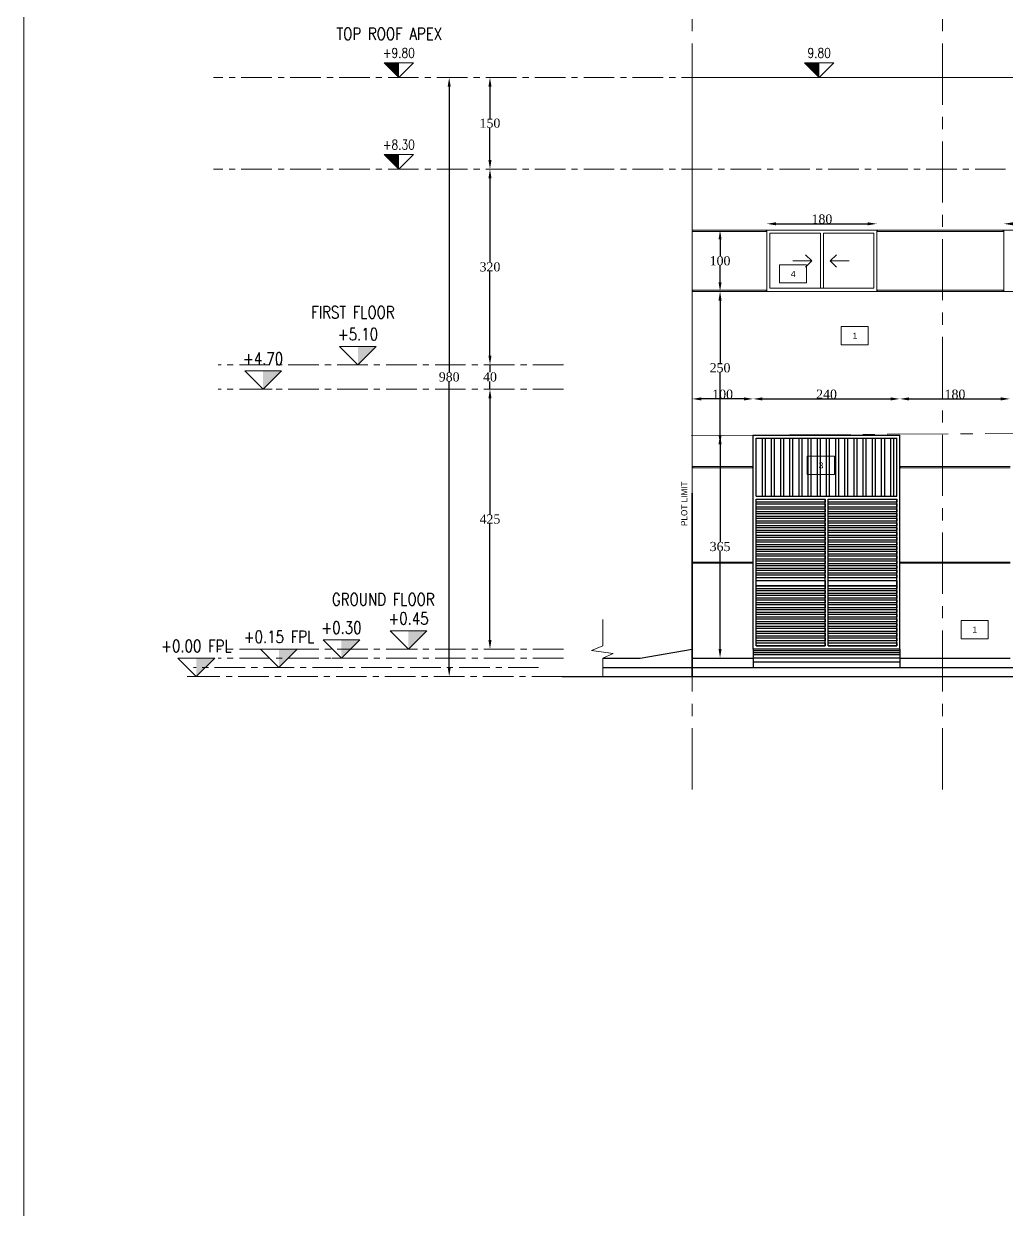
# Model space of a CAD drawing. Header units: millimetres. Extents: x -9083 to 924194, y -232449 to 321637.
# Drawn here: x -8100 to 7970, y 90951 to 110343 of the extents above; entities that cross this region are included whole.
import ezdxf
from ezdxf.enums import TextEntityAlignment as Align

# ---------------------------------------------------------------- set-up
doc = ezdxf.new("R2010")
doc.units = ezdxf.units.MM
doc.header["$LTSCALE"] = 400
doc.header["$MEASUREMENT"] = 0
doc.header["$PDMODE"] = 3
for name, pattern in [('CENTER', [2, 1.25, -0.25, 0.25, -0.25]), ('CENTERX2', [4, 2.5, -0.5, 0.5, -0.5]), ('DASHDOT', [1, 0.5, -0.25, 0, -0.25])]:
    doc.linetypes.add(name, pattern=pattern)
doc.layers.get('0').update_dxf_attribs({"lineweight": 0, "true_color": 0xff1414})
doc.layers.get('Defpoints').update_dxf_attribs({"color": 8, "lineweight": 5})
doc.layers.add('AXIES', color=7, linetype='CENTER', lineweight=0, true_color=0x949596)
doc.layers.add('DOORS', color=1, linetype='Continuous')
doc.layers.add('ELE', color=2, linetype='Continuous')
for name, color, linetype, lineweight in [('ELEVATION 00', 7, 'Continuous', 30), ('ELEVATION 02', 3, 'Continuous', 18), ('ELEVATION WINDOW', 5, 'Continuous', 5), ('LEVEL SYMBOL', 8, 'Continuous', 5), ('LEVELS', 251, 'Continuous', 5), ('PLOT BOWNDARY', 1, 'DASHDOT', 50), ('ROOMS DIMENSION', 3, 'Continuous', 5), ('STAIR', 1, 'Continuous', 5), ('TAG ELEVATIONS DETAIL', 8, 'Continuous', 9), ('WALL PROPOSED', 255, 'Continuous', 30)]:
    doc.layers.add(name, color=color, linetype=linetype, lineweight=lineweight)
doc.styles.add('ROMAN', font='times.ttf')
doc.styles.add('ROMANS-TITLE', font='ROMANS.shx', dxfattribs={"width": 0.8})
doc.styles.add('WA-GV03-ELEV & SEC.-TYPE A$0$BOLD', font='romantic.ttf')
doc.styles.add('WA-GV03-ELEV & SEC.-TYPE A$0$Standard', font='arial.ttf')
doc.styles.add('XREF$0$STANDARD', font='verdana.ttf')
doc.dimstyles.new('ELEV DIM', dxfattribs={"dimtxt": 150, "dimasz": 150, "dimexe": 0.06, "dimexo": 0.06, "dimgap": 0.03, "dimtad": 1, "dimtih": 1, "dimtoh": 1, "dimdec": 0, "dimlfac": 0.1, "dimzin": 13, "dimdsep": 46, "dimtxsty": 'ROMAN', "dimcen": 0.09, "dimdle": 0.06, "dimse1": 1, "dimse2": 1, "dimclrd": 256, "dimclre": 256, "dimclrt": 3, "dimadec": 0, "dimazin": 0, "dimtfac": 1, "dimtdec": 0, "dimtix": 1, "dimtmove": 2, "dimatfit": 3, "dimfxl": 0.06, "dimtolj": 1, "dimtzin": 0, "dimarcsym": 0})

# ---------------------------------------------------------------- blocks, each defined once
blk = doc.blocks.new('rffghffr')
at = {"layer": 'AXIES', "linetype": 'CENTERX2'}
for p, q in [((6077582.5, 695783), (6077582.5, 714330.6)), ((6081680.8, 695783), (6081680.8, 714330.6))]:
    blk.add_line(p, q, dxfattribs=at)
blk = doc.blocks.new('*D318')
at = {"layer": 'Defpoints', "color": 0, "transparency": 16777216}
for p in [(5855, 107070), (4055, 106956), (5855, 106956)]:
    blk.add_point(p, dxfattribs=at)
at = {"layer": 'ROOMS DIMENSION', "lineweight": -2, "transparency": 16777216}
blk.add_line((4205, 107070), (5705, 107070), dxfattribs=at)
at = {"layer": 'ROOMS DIMENSION', "transparency": 16777216}
for points in [[(4205, 107095), (4205, 107045), (4055, 107070)], [(5705, 107095), (5705, 107045), (5855, 107070)]]:
    blk.add_solid(points, dxfattribs=at)
at = {"layer": 'ROOMS DIMENSION', "color": 3, "transparency": 16777216, "insert": (4955, 107147), "char_height": 150, "attachment_point": 5, "style": 'ROMAN'}
blk.add_mtext('\\A1;180', dxfattribs=at)
blk = doc.blocks.new('*D319')
at = {"layer": 'Defpoints', "color": 0, "transparency": 16777216}
for p in [(9731, 107070), (7931, 106956), (9731, 106956)]:
    blk.add_point(p, dxfattribs=at)
at = {"layer": 'ROOMS DIMENSION', "lineweight": -2, "transparency": 16777216}
blk.add_line((8081, 107070), (9581, 107070), dxfattribs=at)
at = {"layer": 'ROOMS DIMENSION', "transparency": 16777216}
for points in [[(8081, 107095), (8081, 107045), (7931, 107070)], [(9581, 107095), (9581, 107045), (9731, 107070)]]:
    blk.add_solid(points, dxfattribs=at)
at = {"layer": 'ROOMS DIMENSION', "color": 3, "transparency": 16777216, "insert": (8831, 107147), "char_height": 150, "attachment_point": 5, "style": 'ROMAN'}
blk.add_mtext('\\A1;180', dxfattribs=at)
blk = doc.blocks.new('*D324')
at = {"layer": 'Defpoints', "color": 0, "transparency": 16777216}
for p in [(3384, 106965), (3289, 105965), (3384, 105965)]:
    blk.add_point(p, dxfattribs=at)
at = {"layer": 'ROOMS DIMENSION', "lineweight": -2, "transparency": 16777216}
for p, q in [((3289, 106815), (3289, 106541)), ((3289, 106115), (3289, 106389))]:
    blk.add_line(p, q, dxfattribs=at)
at = {"layer": 'ROOMS DIMENSION', "transparency": 16777216}
for points in [[(3264, 106815), (3314, 106815), (3289, 106965)], [(3264, 106115), (3314, 106115), (3289, 105965)]]:
    blk.add_solid(points, dxfattribs=at)
at = {"layer": 'ROOMS DIMENSION', "color": 3, "transparency": 16777216, "insert": (3289, 106465), "char_height": 150, "attachment_point": 5, "style": 'ROMAN'}
blk.add_mtext('\\A1;100', dxfattribs=at)
blk = doc.blocks.new('*D325')
at = {"layer": 'Defpoints', "color": 0, "transparency": 16777216}
for p in [(3384, 105965), (3289, 103465), (3831, 103465)]:
    blk.add_point(p, dxfattribs=at)
at = {"layer": 'ROOMS DIMENSION', "lineweight": -2, "transparency": 16777216}
for p, q in [((3289, 105815), (3289, 104791)), ((3289, 103615), (3289, 104639))]:
    blk.add_line(p, q, dxfattribs=at)
at = {"layer": 'ROOMS DIMENSION', "transparency": 16777216}
for points in [[(3264, 105815), (3314, 105815), (3289, 105965)], [(3264, 103615), (3314, 103615), (3289, 103465)]]:
    blk.add_solid(points, dxfattribs=at)
at = {"layer": 'ROOMS DIMENSION', "color": 3, "transparency": 16777216, "insert": (3289, 104715), "char_height": 150, "attachment_point": 5, "style": 'ROMAN'}
blk.add_mtext('\\A1;250', dxfattribs=at)
blk = doc.blocks.new('*D332')
at = {"layer": 'Defpoints', "color": 0, "transparency": 16777216}
for p in [(3831, 103615), (3289, 99967), (3831, 99967, 0)]:
    blk.add_point(p, dxfattribs=at)
at = {"layer": 'ROOMS DIMENSION', "lineweight": -2, "transparency": 16777216}
for p, q in [((3289, 103465), (3289, 101867)), ((3289, 100117), (3289, 101715))]:
    blk.add_line(p, q, dxfattribs=at)
at = {"layer": 'ROOMS DIMENSION', "transparency": 16777216}
for points in [[(3264, 103465), (3314, 103465), (3289, 103615)], [(3264, 100117), (3314, 100117), (3289, 99967)]]:
    blk.add_solid(points, dxfattribs=at)
at = {"layer": 'ROOMS DIMENSION', "color": 3, "transparency": 16777216, "insert": (3289, 101791), "char_height": 150, "attachment_point": 5, "style": 'ROMAN'}
blk.add_mtext('\\A1;365', dxfattribs=at)
blk = doc.blocks.new('*D326')
at = {"layer": 'Defpoints', "color": 0, "transparency": 16777216}
for p in [(2831, 104206), (2831, 103926), (3831, 103926)]:
    blk.add_point(p, dxfattribs=at)
at = {"layer": 'ELEVATION 02', "lineweight": -2, "transparency": 16777216}
blk.add_line((3681, 104206), (2981, 104206), dxfattribs=at)
at = {"layer": 'ELEVATION 02', "transparency": 16777216}
for points in [[(2981, 104231), (2981, 104181), (2831, 104206)], [(3681, 104231), (3681, 104181), (3831, 104206)]]:
    blk.add_solid(points, dxfattribs=at)
at = {"layer": 'ELEVATION 02', "color": 3, "transparency": 16777216, "insert": (3331, 104282), "char_height": 150, "attachment_point": 5, "style": 'ROMAN'}
blk.add_mtext('\\A1;100', dxfattribs=at)
blk = doc.blocks.new('*D327')
at = {"layer": 'Defpoints', "color": 0, "transparency": 16777216}
for p in [(6231, 104206), (3831, 103926), (6231, 103926)]:
    blk.add_point(p, dxfattribs=at)
at = {"layer": 'ROOMS DIMENSION', "lineweight": -2, "transparency": 16777216}
blk.add_line((3981, 104206), (6081, 104206), dxfattribs=at)
at = {"layer": 'ROOMS DIMENSION', "transparency": 16777216}
for points in [[(3981, 104231), (3981, 104181), (3831, 104206)], [(6081, 104231), (6081, 104181), (6231, 104206)]]:
    blk.add_solid(points, dxfattribs=at)
at = {"layer": 'ROOMS DIMENSION', "color": 3, "transparency": 16777216, "insert": (5031, 104282), "char_height": 150, "attachment_point": 5, "style": 'ROMAN'}
blk.add_mtext('\\A1;240', dxfattribs=at)
blk = doc.blocks.new('*D328')
at = {"layer": 'Defpoints', "color": 0, "transparency": 16777216}
for p in [(8031, 104206), (6231, 103926), (8031, 103926)]:
    blk.add_point(p, dxfattribs=at)
at = {"layer": 'ROOMS DIMENSION', "lineweight": -2, "transparency": 16777216}
blk.add_line((6381, 104206), (7881, 104206), dxfattribs=at)
at = {"layer": 'ROOMS DIMENSION', "transparency": 16777216}
for points in [[(6381, 104231), (6381, 104181), (6231, 104206)], [(7881, 104231), (7881, 104181), (8031, 104206)]]:
    blk.add_solid(points, dxfattribs=at)
at = {"layer": 'ROOMS DIMENSION', "color": 3, "transparency": 16777216, "insert": (7131, 104282), "char_height": 150, "attachment_point": 5, "style": 'ROMAN'}
blk.add_mtext('\\A1;180', dxfattribs=at)
blk = doc.blocks.new('*D305')
at = {"layer": 'Defpoints', "color": 0, "transparency": 16777216}
for p in [(11881, 106965), (3384, 105965), (11786, 105965)]:
    blk.add_point(p, dxfattribs=at)
at = {"layer": 'ROOMS DIMENSION', "lineweight": -2, "transparency": 16777216}
for p, q in [((11786, 106815), (11786, 106541)), ((11786, 106115), (11786, 106389))]:
    blk.add_line(p, q, dxfattribs=at)
at = {"layer": 'ROOMS DIMENSION', "transparency": 16777216}
for points in [[(11761, 106815), (11811, 106815), (11786, 106965)], [(11761, 106115), (11811, 106115), (11786, 105965)]]:
    blk.add_solid(points, dxfattribs=at)
at = {"layer": 'ROOMS DIMENSION', "color": 3, "transparency": 16777216, "insert": (11786, 106465), "char_height": 150, "attachment_point": 5, "style": 'ROMAN'}
blk.add_mtext('\\A1;100', dxfattribs=at)
blk = doc.blocks.new('*D307')
at = {"layer": 'Defpoints', "color": 0, "transparency": 16777216}
for p in [(33698, 106965), (3384, 105965), (33603, 105965)]:
    blk.add_point(p, dxfattribs=at)
at = {"layer": 'ROOMS DIMENSION', "lineweight": -2, "transparency": 16777216}
for p, q in [((33603, 106815), (33603, 106541)), ((33603, 106115), (33603, 106389))]:
    blk.add_line(p, q, dxfattribs=at)
at = {"layer": 'ROOMS DIMENSION', "transparency": 16777216}
for points in [[(33578, 106815), (33628, 106815), (33603, 106965)], [(33578, 106115), (33628, 106115), (33603, 105965)]]:
    blk.add_solid(points, dxfattribs=at)
at = {"layer": 'ROOMS DIMENSION', "color": 3, "transparency": 16777216, "insert": (33603, 106465), "char_height": 150, "attachment_point": 5, "style": 'ROMAN'}
blk.add_mtext('\\A1;100', dxfattribs=at)
blk = doc.blocks.new('WA-GV03-ELEV & SEC.-TYPE A$0$RCSS TG')
blk.add_lwpolyline([(28718, -28969), (29160, -28969), (29160, -29267), (28718, -29267)], close=True)
at = {"style": 'WA-GV03-ELEV & SEC.-TYPE A$0$BOLD'}
blk.add_attdef('CH', text='', height=80, dxfattribs=at).set_placement((28932, -29118), align=Align.MIDDLE)
blk = doc.blocks.new('*D331')
at = {"layer": 'Defpoints', "color": 0, "transparency": 16777216}
for p in [(2481, 109465), (11334, 109465), (11631, 107505)]:
    blk.add_point(p, dxfattribs=at)
at = {"layer": 'ROOMS DIMENSION', "lineweight": -2, "transparency": 16777216}
for p, q in [((11334, 109315), (11334, 108562)), ((11334, 107655), (11334, 108408))]:
    blk.add_line(p, q, dxfattribs=at)
at = {"layer": 'ROOMS DIMENSION', "transparency": 16777216}
for points in [[(11309, 109315), (11359, 109315), (11334, 109465)], [(11309, 107655), (11359, 107655), (11334, 107505)]]:
    blk.add_solid(points, dxfattribs=at)
at = {"layer": 'ROOMS DIMENSION', "color": 3, "transparency": 16777216, "insert": (11334, 108485), "char_height": 150, "attachment_point": 5, "style": 'ROMAN'}
blk.add_mtext('\\A1;196', dxfattribs=at)
blk = doc.blocks.new('A-LVL_EL-SEC')
at = {"layer": 'LEVEL SYMBOL', "color": 5, "ltscale": 800}
blk.add_line((-150, 0), (150, 0), dxfattribs=at)
at = {"layer": 'LEVEL SYMBOL'}
blk.add_lwpolyline([(-300, 300), (0, 0), (300, 300), (-300, 300)], dxfattribs=at)
blk.add_solid([(0, 300), (300, 300), (0, 0)], dxfattribs=at)
at = {"layer": 'LEVEL SYMBOL', "color": 1, "ltscale": 800, "style": 'ROMANS-TITLE', "width": 0.8}
blk.add_attdef('FLOOR-LEVEL', text='', height=200, dxfattribs=at).set_placement((0, 580), align=Align.MIDDLE)
blk = doc.blocks.new('LVL-200')
at = {"color": 5, "ltscale": 800}
blk.add_line((-153071, 178428), (-152471, 178428), dxfattribs=at)
blk.add_lwpolyline([(-153371, 179028), (-152771, 178428), (-152171, 179028), (-153371, 179028)])
blk.add_solid([(-152771, 179028), (-152171, 179028), (-152771, 178428)])
at = {"ltscale": 800, "style": 'ROMANS-TITLE', "width": 0.8}
blk.add_attdef('FLOOR-LEVEL', text='', height=400, dxfattribs=at).set_placement((-152771, 179428), align=Align.MIDDLE)
blk = doc.blocks.new('*D648')
at = {"layer": 'Defpoints', "color": 0, "transparency": 16777216}
for p in [(87908, 108449), (89109, 108449, 0), (86883, 104199, 0)]:
    blk.add_point(p, dxfattribs=at)
at = {"layer": 'ROOMS DIMENSION', "lineweight": -2, "transparency": 16777216}
for p, q in [((87908, 108299), (87908, 106400)), ((87908, 104349), (87908, 106248))]:
    blk.add_line(p, q, dxfattribs=at)
at = {"layer": 'ROOMS DIMENSION', "transparency": 16777216}
for points in [[(87883, 108299), (87933, 108299), (87908, 108449)], [(87883, 104349), (87933, 104349), (87908, 104199)]]:
    blk.add_solid(points, dxfattribs=at)
at = {"layer": 'ROOMS DIMENSION', "color": 3, "transparency": 16777216, "insert": (87908, 106324), "char_height": 150, "attachment_point": 5, "style": 'ROMAN'}
blk.add_mtext('\\A1;425', dxfattribs=at)
blk = doc.blocks.new('*D649')
at = {"layer": 'Defpoints', "color": 0, "transparency": 16777216}
for p in [(87908, 112049), (89109, 112049, 0), (89109, 108849, 0)]:
    blk.add_point(p, dxfattribs=at)
at = {"layer": 'ROOMS DIMENSION', "lineweight": -2, "transparency": 16777216}
for p, q in [((87908, 111899), (87908, 110525)), ((87908, 108999), (87908, 110373))]:
    blk.add_line(p, q, dxfattribs=at)
at = {"layer": 'ROOMS DIMENSION', "transparency": 16777216}
for points in [[(87883, 111899), (87933, 111899), (87908, 112049)], [(87883, 108999), (87933, 108999), (87908, 108849)]]:
    blk.add_solid(points, dxfattribs=at)
at = {"layer": 'ROOMS DIMENSION', "color": 3, "transparency": 16777216, "insert": (87908, 110449), "char_height": 150, "attachment_point": 5, "style": 'ROMAN'}
blk.add_mtext('\\A1;320', dxfattribs=at)
blk = doc.blocks.new('*D650')
at = {"layer": 'Defpoints', "color": 0, "transparency": 16777216}
for p in [(87241, 113549), (88759, 113549, 0), (87233, 103749, 0)]:
    blk.add_point(p, dxfattribs=at)
at = {"layer": 'ROOMS DIMENSION', "lineweight": -2, "transparency": 16777216}
for p, q in [((87241, 113399), (87241, 108725)), ((87241, 103899), (87241, 108572))]:
    blk.add_line(p, q, dxfattribs=at)
at = {"layer": 'ROOMS DIMENSION', "transparency": 16777216}
for points in [[(87216, 113399), (87266, 113399), (87241, 113549)], [(87216, 103899), (87266, 103899), (87241, 103749)]]:
    blk.add_solid(points, dxfattribs=at)
at = {"layer": 'ROOMS DIMENSION', "color": 3, "transparency": 16777216, "insert": (87241, 108649), "char_height": 150, "attachment_point": 5, "style": 'ROMAN'}
blk.add_mtext('\\A1;980', dxfattribs=at)
blk = doc.blocks.new('*D543')
at = {"layer": 'Defpoints', "color": 0, "transparency": 16777216}
for p in [(89109, 108849), (87908, 108449), (89109, 108449)]:
    blk.add_point(p, dxfattribs=at)
at = {"layer": 'ROOMS DIMENSION', "lineweight": -2, "transparency": 16777216}
for p, q in [((87908, 108999), (87908, 109149)), ((87908, 108849), (87908, 108725)), ((87908, 108449), (87908, 108573)), ((87908, 108299), (87908, 108149))]:
    blk.add_line(p, q, dxfattribs=at)
at = {"layer": 'ROOMS DIMENSION', "transparency": 16777216}
for points in [[(87883, 108999), (87933, 108999), (87908, 108849)], [(87883, 108299), (87933, 108299), (87908, 108449)]]:
    blk.add_solid(points, dxfattribs=at)
at = {"layer": 'ROOMS DIMENSION', "color": 3, "transparency": 16777216, "insert": (87908, 108649), "char_height": 150, "attachment_point": 5, "style": 'ROMAN'}
blk.add_mtext('\\A1;40', dxfattribs=at)
blk = doc.blocks.new('*D651')
at = {"layer": 'Defpoints', "color": 0, "transparency": 16777216}
for p in [(87908, 113549), (89109, 113549), (89109, 112049)]:
    blk.add_point(p, dxfattribs=at)
at = {"layer": 'ROOMS DIMENSION', "lineweight": -2, "transparency": 16777216}
for p, q in [((87908, 113399), (87908, 112875)), ((87908, 112199), (87908, 112723))]:
    blk.add_line(p, q, dxfattribs=at)
at = {"layer": 'ROOMS DIMENSION', "transparency": 16777216}
for points in [[(87883, 113399), (87933, 113399), (87908, 113549)], [(87883, 112199), (87933, 112199), (87908, 112049)]]:
    blk.add_solid(points, dxfattribs=at)
at = {"layer": 'ROOMS DIMENSION', "color": 3, "transparency": 16777216, "insert": (87908, 112799), "char_height": 150, "attachment_point": 5, "style": 'ROMAN'}
blk.add_mtext('\\A1;150', dxfattribs=at)
blk = doc.blocks.new('FXCGXGG')
at = {"layer": 'AXIES', "linetype": 'CENTERX2', "ltscale": 0.5}
for p, q in [((96341.3, 113548.9), (83386.6, 113548.9)), ((96341.3, 112048.9), (83386.6, 112048.9)), ((89109.1, 108848.9), (83462.6, 108848.9)), ((89109.1, 108448.9), (83462.6, 108448.9)), ((89109.1, 104198.9), (83462.6, 104198.9)), ((89109.1, 104048.9), (83462.6, 104048.9)), ((88703.3, 103898.9), (83056.8, 103898.9)), ((89090.8, 103748.9), (83105.2, 103748.9))]:
    blk.add_line(p, q, dxfattribs=at)
at = {"layer": 'LEVEL SYMBOL', "ltscale": 800}
ref = blk.add_blockref('A-LVL_EL-SEC', (86418.3, 113548.9), dxfattribs=dict(at, xscale=-0.8, yscale=0.8, zscale=0.8))
ref.add_attrib('FLOOR-LEVEL', '+9.80', dxfattribs={"color": 1, "ltscale": 800, "height": 160, "style": 'ROMANS-TITLE', "width": 0.8}).set_placement((86418.3, 113948.9), align=Align.MIDDLE)
ref = blk.add_blockref('A-LVL_EL-SEC', (86418.3, 112048.9), dxfattribs=dict(at, xscale=-0.8, yscale=0.8, zscale=0.8))
ref.add_attrib('FLOOR-LEVEL', '+8.30', dxfattribs={"color": 1, "ltscale": 800, "height": 160, "style": 'ROMANS-TITLE', "width": 0.8}).set_placement((86418.3, 112448.9), align=Align.MIDDLE)
ref = blk.add_blockref('A-LVL_EL-SEC', (85748.3, 108848.9), dxfattribs=at)
ref.add_attrib('FLOOR-LEVEL', '+5.10', dxfattribs={"color": 1, "ltscale": 800, "height": 200, "style": 'ROMANS-TITLE', "width": 0.8}).set_placement((85748.3, 109348.9), align=Align.MIDDLE)
ref = blk.add_blockref('A-LVL_EL-SEC', (84196.1, 108448.9), dxfattribs=at)
ref.add_attrib('FLOOR-LEVEL', '+4.70', dxfattribs={"color": 1, "ltscale": 800, "height": 200, "style": 'ROMANS-TITLE', "width": 0.8}).set_placement((84196.1, 108948.9), align=Align.MIDDLE)
ref = blk.add_blockref('A-LVL_EL-SEC', (86575, 104198.9), dxfattribs=at)
ref.add_attrib('FLOOR-LEVEL', '+0.45', dxfattribs={"color": 1, "ltscale": 800, "height": 200, "style": 'ROMANS-TITLE', "width": 0.8}).set_placement((86575, 104698.9), align=Align.MIDDLE)
ref = blk.add_blockref('A-LVL_EL-SEC', (85478.6, 104048.9), dxfattribs=at)
ref.add_attrib('FLOOR-LEVEL', '+0.30', dxfattribs={"color": 1, "ltscale": 800, "height": 200, "style": 'ROMANS-TITLE', "width": 0.8}).set_placement((85478.6, 104548.9), align=Align.MIDDLE)
at = {"layer": 'LEVELS', "ltscale": 800}
ref = blk.add_blockref('LVL-200', (159490.9, 14534.8), dxfattribs=dict(at, xscale=0.5, yscale=0.5, zscale=0.5))
ref.add_attrib('FLOOR-LEVEL', '+0.00 FPL', dxfattribs={"layer": '0', "color": 1, "ltscale": 800, "height": 200, "style": 'ROMANS-TITLE', "width": 0.8}).set_placement((83105.2, 104248.9), align=Align.MIDDLE)
ref = blk.add_blockref('LVL-200', (160841.9, 14684.8), dxfattribs=dict(at, xscale=0.5, yscale=0.5, zscale=0.5))
ref.add_attrib('FLOOR-LEVEL', '+0.15 FPL', dxfattribs={"layer": '0', "color": 1, "ltscale": 800, "height": 200, "style": 'ROMANS-TITLE', "width": 0.8}).set_placement((84456.3, 104398.9), align=Align.MIDDLE)
at = {"layer": 'LEVELS', "ltscale": 800, "char_height": 200, "width": 5000, "attachment_point": 1, "style": 'ROMANS-TITLE'}
for s, insert in [('\\pi1517.14286;{\\C1;TOP ROOF APEX}', (83880, 114361.7, 0)), ('{\\C1;FIRST FLOOR}', (84984.6, 109807.2)), ('\\pi1570.47619;{\\C1;GROUND FLOOR}', (83752.9, 105110.9))]:
    blk.add_mtext(s, dxfattribs=dict(at, insert=insert))
at = {"layer": 'ROOMS DIMENSION'}
for base, p1, p2, picture, middle in [((87241.2, 113548.9, 0), (87232.6, 103748.9), (88759.1, 113548.9), '*D650', (87241.2, 108648.9, 0)), ((87907.7, 113548.9), (89109.1, 112048.9), (89109.1, 113548.9), '*D651', (87907.7, 112798.9)), ((87907.7, 112048.9, 0), (89109.1, 108848.9), (89109.1, 112048.9), '*D649', (87907.7, 110448.9, 0)), ((87907.7, 108448.9), (89109.1, 108848.9), (89109.1, 108448.9), '*D543', (87907.7, 108648.9)), ((87907.9, 108448.9, 0), (86883.2, 104198.9), (89109.1, 108448.9), '*D648', (87907.9, 106323.9, 0))]:
    dim = blk.add_linear_dim(base=base, p1=p1, p2=p2, angle=90, dimstyle='ELEV DIM', dxfattribs=at)
    dim.commit()
    dim.dimension.update_dxf_attribs({"geometry": picture, "text_midpoint": middle})

msp = doc.modelspace()

# ---------------------------------------------------------------- linework, layer by layer
at = {"layer": 'AXIES', "linetype": 'CENTERX2', "ltscale": 0.5}
msp.add_line((2755.22164, 109465.00308), (11631.24898, 109465.00308), dxfattribs=at)
at = {"layer": 'AXIES', "linetype": 'CENTERX2'}
msp.add_line((2822.2892, 103605.00308, 0.00007), (18728.01283, 103715.00308, 0.00007), dxfattribs=at)
at = {"layer": 'Defpoints'}
msp.add_lwpolyline([(-8100, 123208.72705), (55596.80779, 123208.72705), (55596.80779, 64923.38106), (-8100, 64923.38106)], close=True, dxfattribs=at)
at = {"layer": 'DOORS', "lineweight": -2}
for p, q in [((3831.2333, 103615.00308), (6231.2333, 103615.00308)), ((3831.2333, 100115.00308), (3831.2333, 103615.00308)), ((3881.2333, 103565.00308), (6181.2333, 103565.00308)), ((3881.2333, 102615.00308), (3881.2333, 103565.00308)), ((3981.2333, 102615.00308), (3981.2333, 103565.00308)), ((4031.2333, 102615.00308), (4031.2333, 103565.00308)), ((4131.2333, 102615.00308), (4131.2333, 103565.00308)), ((4181.2333, 102615.00308), (4181.2333, 103565.00308)), ((4281.2333, 102615.00308), (4281.2333, 103565.00308)), ((4331.2333, 102615.00308), (4331.2333, 103565.00308)), ((4431.2333, 102615.00308), (4431.2333, 103565.00308)), ((4481.2333, 102615.00308), (4481.2333, 103565.00308)), ((4581.2333, 102615.00308), (4581.2333, 103565.00308)), ((4631.2333, 102615.00308), (4631.2333, 103565.00308)), ((4731.2333, 102615.00308), (4731.2333, 103565.00308)), ((4781.2333, 102615.00308), (4781.2333, 103565.00308)), ((4881.2333, 102615.00308), (4881.2333, 103565.00308)), ((4931.2333, 102615.00308), (4931.2333, 103565.00308)), ((5031.2333, 102615.00308), (5031.2333, 103565.00308)), ((5081.2333, 102615.00308), (5081.2333, 103565.00308)), ((5181.2333, 102615.00308), (5181.2333, 103565.00308)), ((5231.2333, 102615.00308), (5231.2333, 103565.00308)), ((5331.2333, 102615.00308), (5331.2333, 103565.00308)), ((5381.2333, 102615.00308), (5381.2333, 103565.00308)), ((5481.2333, 102615.00308), (5481.2333, 103565.00308)), ((5531.2333, 102615.00308), (5531.2333, 103565.00308)), ((5631.2333, 102615.00308), (5631.2333, 103565.00308)), ((5681.2333, 102615.00308), (5681.2333, 103565.00308)), ((5781.2333, 102615.00308), (5781.2333, 103565.00308)), ((5831.2333, 102615.00308), (5831.2333, 103565.00308)), ((5931.2333, 102615.00308), (5931.2333, 103565.00308)), ((5981.2333, 102615.00308), (5981.2333, 103565.00308)), ((6081.2333, 102615.00308), (6081.2333, 103565.00308)), ((6131.2333, 102615.00308), (6131.2333, 103565.00308)), ((6181.2333, 102615.00308), (6181.2333, 103565.00308)), ((6231.2333, 100115.00308), (6231.2333, 103615.00308)), ((3881.2333, 102615.00308), (6181.2333, 102615.00308)), ((3881.2333, 102565.00308), (5006.2333, 102565.00308)), ((3881.2333, 100165.00308), (3881.2333, 102565.00308)), ((5006.2333, 100165.00308), (5006.2333, 102565.00308)), ((5056.2333, 102565.00308), (6181.2333, 102565.00308)), ((5056.2333, 100165.00308), (5056.2333, 102565.00308)), ((6181.2333, 100165.00308), (6181.2333, 102565.00308)), ((3881.2333, 100165.00308), (5006.2333, 100165.00308)), ((5056.2333, 100165.00308), (6181.2333, 100165.00308))]:
    msp.add_line(p, q, dxfattribs=at)
for points in [[(3881.2333, 102565.00308), (5006.2333, 102565.00308), (5006.2333, 102515.00308), (3881.2333, 102515.00308)], [(3881.2333, 102487.6968), (5006.2333, 102487.6968), (5006.2333, 102437.6968), (3881.2333, 102437.6968)], [(3881.2333, 102410.39052), (5006.2333, 102410.39052), (5006.2333, 102360.39052), (3881.2333, 102360.39052)], [(5056.2333, 102565.00308), (6181.2333, 102565.00308), (6181.2333, 102515.00308), (5056.2333, 102515.00308)], [(5056.2333, 102487.6968), (6181.2333, 102487.6968), (6181.2333, 102437.6968), (5056.2333, 102437.6968)], [(5056.2333, 102410.39052), (6181.2333, 102410.39052), (6181.2333, 102360.39052), (5056.2333, 102360.39052)], [(3881.2333, 102333.08424), (5006.2333, 102333.08424), (5006.2333, 102283.08424), (3881.2333, 102283.08424)], [(3881.2333, 102255.77796), (5006.2333, 102255.77796), (5006.2333, 102205.77796), (3881.2333, 102205.77796)], [(5056.2333, 102333.08424), (6181.2333, 102333.08424), (6181.2333, 102283.08424), (5056.2333, 102283.08424)], [(5056.2333, 102255.77796), (6181.2333, 102255.77796), (6181.2333, 102205.77796), (5056.2333, 102205.77796)], [(3881.2333, 102178.47168), (5006.2333, 102178.47168), (5006.2333, 102128.47168), (3881.2333, 102128.47168)], [(3881.2333, 102101.1654), (5006.2333, 102101.1654), (5006.2333, 102051.1654), (3881.2333, 102051.1654)], [(3881.2333, 102023.85912), (5006.2333, 102023.85912), (5006.2333, 101973.85912), (3881.2333, 101973.85912)], [(5056.2333, 102178.47168), (6181.2333, 102178.47168), (6181.2333, 102128.47168), (5056.2333, 102128.47168)], [(5056.2333, 102101.1654), (6181.2333, 102101.1654), (6181.2333, 102051.1654), (5056.2333, 102051.1654)], [(5056.2333, 102023.85912), (6181.2333, 102023.85912), (6181.2333, 101973.85912), (5056.2333, 101973.85912)], [(3881.2333, 101946.55284), (5006.2333, 101946.55284), (5006.2333, 101896.55284), (3881.2333, 101896.55284)], [(3881.2333, 101869.24656), (5006.2333, 101869.24656), (5006.2333, 101819.24656), (3881.2333, 101819.24656)], [(5056.2333, 101946.55284), (6181.2333, 101946.55284), (6181.2333, 101896.55284), (5056.2333, 101896.55284)], [(5056.2333, 101869.24656), (6181.2333, 101869.24656), (6181.2333, 101819.24656), (5056.2333, 101819.24656)], [(3881.2333, 101791.94028), (5006.2333, 101791.94028), (5006.2333, 101741.94028), (3881.2333, 101741.94028)], [(3881.2333, 101714.634), (5006.2333, 101714.634), (5006.2333, 101664.634), (3881.2333, 101664.634)], [(3881.2333, 101637.32772), (5006.2333, 101637.32772), (5006.2333, 101587.32772), (3881.2333, 101587.32772)], [(5056.2333, 101791.94028), (6181.2333, 101791.94028), (6181.2333, 101741.94028), (5056.2333, 101741.94028)], [(5056.2333, 101714.634), (6181.2333, 101714.634), (6181.2333, 101664.634), (5056.2333, 101664.634)], [(5056.2333, 101637.32772), (6181.2333, 101637.32772), (6181.2333, 101587.32772), (5056.2333, 101587.32772)], [(3881.2333, 101560.02144), (5006.2333, 101560.02144), (5006.2333, 101510.02144), (3881.2333, 101510.02144)], [(3881.2333, 101482.71516), (5006.2333, 101482.71516), (5006.2333, 101432.71516), (3881.2333, 101432.71516)], [(5056.2333, 101560.02144), (6181.2333, 101560.02144), (6181.2333, 101510.02144), (5056.2333, 101510.02144)], [(5056.2333, 101482.71516), (6181.2333, 101482.71516), (6181.2333, 101432.71516), (5056.2333, 101432.71516)], [(3881.2333, 101405.40888), (5006.2333, 101405.40888), (5006.2333, 101355.40888), (3881.2333, 101355.40888)], [(3881.2333, 101328.1026), (5006.2333, 101328.1026), (5006.2333, 101278.1026), (3881.2333, 101278.1026)], [(3881.2333, 101237.09215), (5006.2333, 101237.09215), (5006.2333, 101149.99926), (3881.2333, 101149.99926)], [(5056.2333, 101405.40888), (6181.2333, 101405.40888), (6181.2333, 101355.40888), (5056.2333, 101355.40888)], [(5056.2333, 101328.1026), (6181.2333, 101328.1026), (6181.2333, 101278.1026), (5056.2333, 101278.1026)], [(5056.2333, 101237.09215), (6181.2333, 101237.09215), (6181.2333, 101149.99926), (5056.2333, 101149.99926)], [(3881.2333, 101149.99926), (5006.2333, 101149.99926), (5006.2333, 101099.99926), (3881.2333, 101099.99926)], [(3881.2333, 101072.69298), (5006.2333, 101072.69298), (5006.2333, 101022.69298), (3881.2333, 101022.69298)], [(5056.2333, 101149.99926), (6181.2333, 101149.99926), (6181.2333, 101099.99926), (5056.2333, 101099.99926)], [(5056.2333, 101072.69298), (6181.2333, 101072.69298), (6181.2333, 101022.69298), (5056.2333, 101022.69298)], [(3881.2333, 100995.3867), (5006.2333, 100995.3867), (5006.2333, 100945.3867), (3881.2333, 100945.3867)], [(3881.2333, 100918.08042), (5006.2333, 100918.08042), (5006.2333, 100868.08042), (3881.2333, 100868.08042)], [(3881.2333, 100840.77414), (5006.2333, 100840.77414), (5006.2333, 100790.77414), (3881.2333, 100790.77414)], [(5056.2333, 100995.3867), (6181.2333, 100995.3867), (6181.2333, 100945.3867), (5056.2333, 100945.3867)], [(5056.2333, 100918.08042), (6181.2333, 100918.08042), (6181.2333, 100868.08042), (5056.2333, 100868.08042)], [(5056.2333, 100840.77414), (6181.2333, 100840.77414), (6181.2333, 100790.77414), (5056.2333, 100790.77414)], [(3881.2333, 100763.46786), (5006.2333, 100763.46786), (5006.2333, 100713.46786), (3881.2333, 100713.46786)], [(3881.2333, 100686.16158), (5006.2333, 100686.16158), (5006.2333, 100636.16158), (3881.2333, 100636.16158)], [(5056.2333, 100763.46786), (6181.2333, 100763.46786), (6181.2333, 100713.46786), (5056.2333, 100713.46786)], [(5056.2333, 100686.16158), (6181.2333, 100686.16158), (6181.2333, 100636.16158), (5056.2333, 100636.16158)], [(3881.2333, 100608.8553), (5006.2333, 100608.8553), (5006.2333, 100558.8553), (3881.2333, 100558.8553)], [(3881.2333, 100531.54902), (5006.2333, 100531.54902), (5006.2333, 100481.54902), (3881.2333, 100481.54902)], [(3881.2333, 100454.24274), (5006.2333, 100454.24274), (5006.2333, 100404.24274), (3881.2333, 100404.24274)], [(5056.2333, 100608.8553), (6181.2333, 100608.8553), (6181.2333, 100558.8553), (5056.2333, 100558.8553)], [(5056.2333, 100531.54902), (6181.2333, 100531.54902), (6181.2333, 100481.54902), (5056.2333, 100481.54902)], [(5056.2333, 100454.24274), (6181.2333, 100454.24274), (6181.2333, 100404.24274), (5056.2333, 100404.24274)], [(3881.2333, 100376.93646), (5006.2333, 100376.93646), (5006.2333, 100326.93646), (3881.2333, 100326.93646)], [(3881.2333, 100299.63018), (5006.2333, 100299.63018), (5006.2333, 100249.63018), (3881.2333, 100249.63018)], [(5056.2333, 100376.93646), (6181.2333, 100376.93646), (6181.2333, 100326.93646), (5056.2333, 100326.93646)], [(5056.2333, 100299.63018), (6181.2333, 100299.63018), (6181.2333, 100249.63018), (5056.2333, 100249.63018)], [(3881.2333, 100215.00308), (5006.2333, 100215.00308), (5006.2333, 100165.00308), (3881.2333, 100165.00308)], [(5056.2333, 100215.00308), (6181.2333, 100215.00308), (6181.2333, 100165.00308), (5056.2333, 100165.00308)]]:
    msp.add_lwpolyline(points, close=True, dxfattribs=at)
at = {"layer": 'ELE', "color": 3}
for p, q in [((3831.2333, 100115.00308, 0), (3831.2177, 99819.63359, 0)), ((6231.2333, 100114.99779, 0), (3831.2333, 100114.99779, 0)), ((6231.2333, 100114.99779, 0), (6231.2333, 99819.63359))]:
    msp.add_line(p, q, dxfattribs=at)
at = {"layer": 'ELE', "color": 8}
for p, q in [((6231.2333, 100088.21492, 0), (3831.2333, 100088.21492, 0)), ((6231.2333, 100053.05506, 0), (3831.2333, 100053.05506, 0)), ((6231.2333, 100019.61937, 0), (3831.2333, 100019.61937, 0)), ((6231.2333, 99965.00308, 0), (3831.2333, 99965.00308, 0)), ((6231.2333, 99899.24253, 0), (3831.2333, 99899.24253, 0))]:
    msp.add_line(p, q, dxfattribs=at)
at = {"layer": 'ELEVATION 00'}
for p, q in [((1980.85157, 99965.00308), (2831.26178, 100115.00308)), ((1372.59041, 99965.00308), (1980.85157, 99965.00308)), ((2831.26178, 99965.00308), (3831.22538, 99965.00308)), ((6231.2333, 99965.00308), (8031.22538, 99965.00308)), ((1372.59041, 99815.00308), (52223.85168, 99815.00308)), ((708.58114, 99665.00308), (52435.22217, 99665.00308))]:
    msp.add_line(p, q, dxfattribs=at)
at = {"layer": 'ELEVATION 02'}
for p, q in [((2831.26178, 109465.00308), (2831.26178, 106965.00308)), ((2831.26178, 109465.00308), (11531.24898, 109465.00308)), ((2831.26178, 106945.00308), (2831.26178, 105985.00308)), ((2831.27602, 106965.00308), (4055.23142, 106965.00308)), ((2848.00307, 106955.00308), (2831.27602, 106965.00308)), ((2831.27602, 106945.00308), (2848.00307, 106955.00308)), ((2831.27602, 106945.00308), (4055.23142, 106945.00308)), ((4038.50437, 106955.00308), (4055.23142, 106965.00308)), ((4055.23142, 106945.00308), (4038.50437, 106955.00308)), ((5855.23142, 106965.00308), (7931.30057, 106965.00308)), ((5855.23142, 106945.00308), (7931.30057, 106945.00308)), ((5871.97271, 106955.00308), (5855.24566, 106965.00308)), ((5855.24566, 106945.00308), (5871.97271, 106955.00308)), ((7914.57352, 106955.00308), (7931.30057, 106965.00308)), ((7931.30057, 106945.00308), (7914.57352, 106955.00308)), ((2831.26178, 105985.00308), (4055.24566, 105985.00308)), ((2847.98883, 105975.00308), (2831.26178, 105985.00308)), ((2831.26178, 105965.00308), (2847.98883, 105975.00308)), ((2831.26178, 105965.00308), (2831.26178, 103605.00308)), ((2831.26178, 105965.00308), (4055.24566, 105965.00308)), ((4038.51861, 105975.00308), (4055.24566, 105985.00308)), ((4055.24566, 105965.00308), (4038.51861, 105975.00308)), ((5855.23142, 105985.00308), (7931.31481, 105985.00308)), ((5871.95847, 105975.00308), (5855.23142, 105985.00308)), ((5855.23142, 105965.00308), (5871.95847, 105975.00308)), ((5855.23142, 105965.00308), (7931.31481, 105965.00308)), ((7914.58776, 105975.00308), (7931.31481, 105985.00308)), ((7931.31481, 105965.00308), (7914.58776, 105975.00308)), ((2831.26178, 104655.00308), (2831.26178, 103101.00308)), ((2831.26178, 103101.00308), (3831.2333, 103101.00308)), ((2847.98883, 103091.00308), (2831.26178, 103101.00308)), ((2831.26178, 103081.00308), (2847.98883, 103091.00308)), ((2831.26178, 103081.00308), (2831.26178, 101538.00308)), ((2831.26178, 103081.00308), (3831.2333, 103081.00308)), ((3814.50625, 103091.00308), (3831.2333, 103101.00308)), ((3831.2333, 103081.00308), (3814.50625, 103091.00308)), ((6231.2333, 103101.00308), (8031.2333, 103101.00308)), ((6247.96035, 103091.00308), (6231.2333, 103101.00308)), ((6231.2333, 103081.00308), (6247.96035, 103091.00308)), ((6231.2333, 103081.00308), (8031.2333, 103081.00308)), ((2831.26178, 101538.00308), (3831.2333, 101538.00308)), ((2847.98883, 101528.00308), (2831.26178, 101538.00308)), ((2831.26178, 101518.00308), (2847.98883, 101528.00308)), ((2831.26178, 101518.00308), (2831.26178, 99965.00308)), ((2831.26178, 101518.00308), (3831.2333, 101518.00308)), ((3814.50625, 101528.00308), (3831.2333, 101538.00308)), ((3831.2333, 101518.00308), (3814.50625, 101528.00308)), ((6231.2333, 101538.00308), (8031.2333, 101538.00308)), ((6247.96035, 101528.00308), (6231.2333, 101538.00308)), ((6231.2333, 101518.00308), (6247.96035, 101528.00308)), ((6231.2333, 101518.00308), (8031.2333, 101518.00308))]:
    msp.add_line(p, q, dxfattribs=at)
at = {"layer": 'ELEVATION WINDOW'}
for p, q in [((4930.23142, 106915.00308), (4930.23142, 106015.00308)), ((4980.23142, 106915.00308), (4980.23142, 106015.00308)), ((4789.33743, 106463.27909, 0.0001), (4478.57342, 106463.27909, 0.0001)), ((4687.99442, 106564.62209, 0.0001), (4789.33743, 106463.27909, 0.0001)), ((4789.33743, 106463.27909, 0.0001), (4688.15615, 106362.09781, 0.0001)), ((5190.74516, 106564.62209, 0.0001), (5089.40216, 106463.27909, 0.0001)), ((5089.40216, 106463.27909, 0.0001), (5190.58343, 106362.09781, 0.0001)), ((5089.40216, 106463.27909, 0.0001), (5400.16617, 106463.27909, 0.0001))]:
    msp.add_line(p, q, dxfattribs=at)
for points in [[(4055.23142, 106965.00308), (5855.23142, 106965.00308), (5855.23142, 105965.00308), (4055.23142, 105965.00308)], [(7931.30057, 106965.00308), (9731.30057, 106965.00308), (9731.30057, 105965.00308), (7931.30057, 105965.00308)]]:
    msp.add_lwpolyline(points, close=True, dxfattribs=at)
msp.add_lwpolyline([(4980.23142, 106915.00308), (5805.23142, 106915.00308), (5805.23142, 106015.00308), (4105.23142, 106015.00308), (4105.23142, 106915.00308), (4930.23142, 106915.00308)], dxfattribs=at)
at = {"layer": 'PLOT BOWNDARY', "const_width": 25}
msp.add_lwpolyline([(2831.26178, 99665.00308), (2831.26178, 102665.00308)], dxfattribs=at)
at = {"layer": 'STAIR'}
msp.add_lwpolyline([(1372.59041, 100599.5747), (1372.59041, 100166.51018), (1185.2679, 100093.40397), (1543.31239, 100043.40397), (1372.59041, 99965.52431), (1372.59041, 99665.00308)], dxfattribs=at)

# ---------------------------------------------------------------- block references
at = {"layer": 'AXIES'}
msp.add_blockref('rffghffr', (-6074751.25257, -597964.26251), dxfattribs=at)
at = {"layer": 'LEVEL SYMBOL', "ltscale": 800}
ref = msp.add_blockref('A-LVL_EL-SEC', (4911.17338, 109465.00308), dxfattribs=dict(at, xscale=-0.8, yscale=0.8, zscale=0.8))
ref.add_attrib('FLOOR-LEVEL', '9.80', dxfattribs={"color": 1, "ltscale": 800, "height": 160, "style": 'ROMANS-TITLE', "width": 0.8}).set_placement((4911.17338, 109865.00308), align=Align.MIDDLE)
at = {"layer": 'TAG ELEVATIONS DETAIL'}
ref = msp.add_blockref('WA-GV03-ELEV & SEC.-TYPE A$0$RCSS TG', (-24455.7392, 135369.00315), dxfattribs=at)
ref.add_attrib('CH', '4', dxfattribs={"layer": '0', "color": 1, "height": 100, "style": 'WA-GV03-ELEV & SEC.-TYPE A$0$Standard'}).set_placement((4485.89875, 106250.79406), align=Align.MIDDLE)
ref = msp.add_blockref('WA-GV03-ELEV & SEC.-TYPE A$0$RCSS TG', (-23446.44667, 134357.27242), dxfattribs=at)
ref.add_attrib('CH', '1', dxfattribs={"layer": '0', "color": 1, "height": 100, "style": 'WA-GV03-ELEV & SEC.-TYPE A$0$Standard'}).set_placement((5495.19128, 105239.06333), align=Align.MIDDLE)
ref = msp.add_blockref('WA-GV03-ELEV & SEC.-TYPE A$0$RCSS TG', (-24001.82679, 132237.56603, 0.00141), dxfattribs=at)
ref.add_attrib('CH', '3', dxfattribs={"layer": '0', "color": 1, "height": 100, "style": 'WA-GV03-ELEV & SEC.-TYPE A$0$Standard'}).set_placement((4939.81117, 103119.35694, 0.00141), align=Align.MIDDLE)
ref = msp.add_blockref('WA-GV03-ELEV & SEC.-TYPE A$0$RCSS TG', (-21486.59427, 129551.37325), dxfattribs=at)
ref.add_attrib('CH', '1', dxfattribs={"layer": '0', "color": 1, "height": 100, "style": 'WA-GV03-ELEV & SEC.-TYPE A$0$Standard'}).set_placement((7455.04369, 100433.16416), align=Align.MIDDLE)
at = {"layer": 'WALL PROPOSED'}
msp.add_blockref('FXCGXGG', (-88382.23366, -4083.9157), dxfattribs=at)

# ---------------------------------------------------------------- texts
at = {"layer": 'PLOT BOWNDARY', "insert": (2703.50575, 102491.67498), "char_height": 100, "width": 3591.7615035, "attachment_point": 5, "rotation": 90, "style": 'XREF$0$STANDARD'}
msp.add_mtext('{\\fStylus BT|b0|i0|c0|p34;PLOT LIMIT}', dxfattribs=at)

# ---------------------------------------------------------------- dimensions: what is measured, and where the dimension line sits
at = {"layer": 'ELEVATION 02'}
dim = msp.add_linear_dim(base=(2831.26178, 104205.84745), p1=(3831.2333, 103925.613), p2=(2831.26178, 103925.613), dimstyle='ELEV DIM', dxfattribs=at)
dim.commit()
dim.dimension.update_dxf_attribs({"geometry": '*D326', "text_midpoint": (3331.24754, 104282.17521)})
at = {"layer": 'ROOMS DIMENSION'}
for base, p1, p2, picture, middle in [((11334.4403, 109465.00308), (11631.24898, 107505.00308), (2481.26178, 109465.00308), '*D331', (11334.4403, 108485.00308)), ((3289.17516, 105965.00308), (3384.19189, 106965.00308), (3384.19189, 105965.00308), '*D324', (3289.17516, 106465.00308)), ((11785.80783, 105965.00308), (11880.82455, 106965.00308), (3384.19189, 105965.00308), '*D305', (11785.80783, 106465.00308)), ((33603.03743, 105965.00308), (33698.05416, 106965.00308), (3384.19189, 105965.00308), '*D307', (33603.03743, 106465.00308)), ((3289.20516, 103465.00308), (3384.12939, 105965.00308), (3831.2333, 103465.00308), '*D325', (3289.20516, 104715.00308)), ((3289.04516, 99967.31833), (3831.2333, 103615.00308), (3831.2255, 99967.31833, 0), '*D332', (3289.04516, 101791.1607))]:
    dim = msp.add_linear_dim(base=base, p1=p1, p2=p2, angle=90, dimstyle='ELEV DIM', dxfattribs=at)
    dim.commit()
    dim.dimension.update_dxf_attribs({"geometry": picture, "text_midpoint": middle})
for base, p1, p2, picture, middle in [((5855.23142, 107070.25781), (4055.23142, 106956.37894), (5855.23142, 106956.38746), '*D318', (4955.23142, 107146.58557)), ((9731.30057, 107070.25781), (7931.30057, 106956.37894), (9731.30057, 106956.38746), '*D319', (8831.30057, 107146.58557)), ((6231.2333, 104205.81745), (3831.2333, 103925.613), (6231.2333, 103925.613), '*D327', (5031.2333, 104282.14521)), ((8031.2333, 104205.81745), (6231.2333, 103925.613), (8031.2333, 103925.613), '*D328', (7131.2333, 104282.14521))]:
    dim = msp.add_linear_dim(base=base, p1=p1, p2=p2, dimstyle='ELEV DIM', dxfattribs=at)
    dim.commit()
    dim.dimension.update_dxf_attribs({"geometry": picture, "text_midpoint": middle})

doc.saveas('drawing.dxf')
